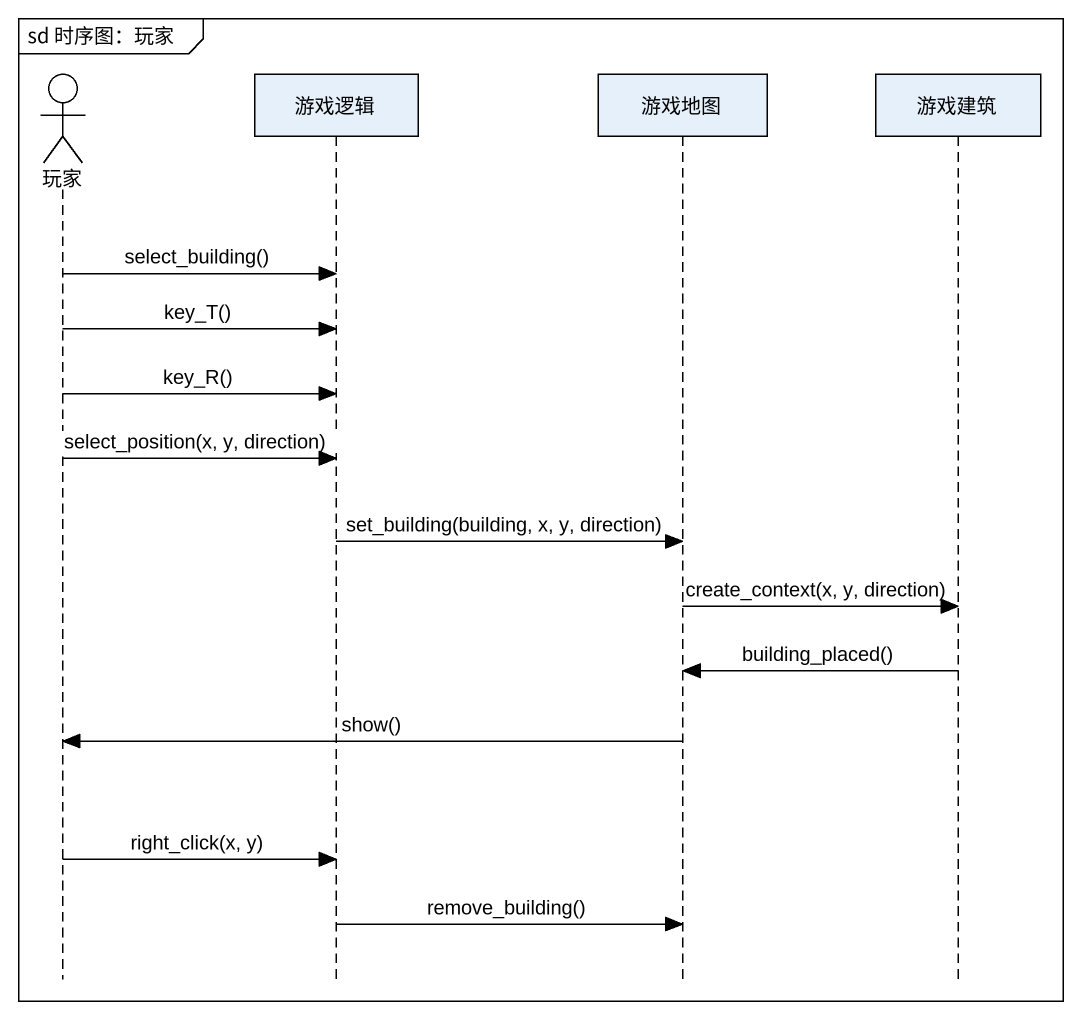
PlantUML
@startuml
mainframe sd 时序图：玩家
hide footbox
actor 玩家
participant 游戏逻辑
participant 游戏地图
participant 游戏建筑

玩家 -> 游戏逻辑 : select_building()
玩家 -> 游戏逻辑 : key_T()
玩家 -> 游戏逻辑 : key_R()
玩家 -> 游戏逻辑 : select_position(x, y, direction)
游戏逻辑 -> 游戏地图 : set_building(building, x, y, direction)
游戏地图 -> 游戏建筑 : create_context(x, y, direction)
游戏建筑 -> 游戏地图 : building_placed()
游戏地图 -> 玩家 : show()
玩家 -> 游戏逻辑 : right_click(x, y)
游戏逻辑 -> 游戏地图 : remove_building()
@enduml
